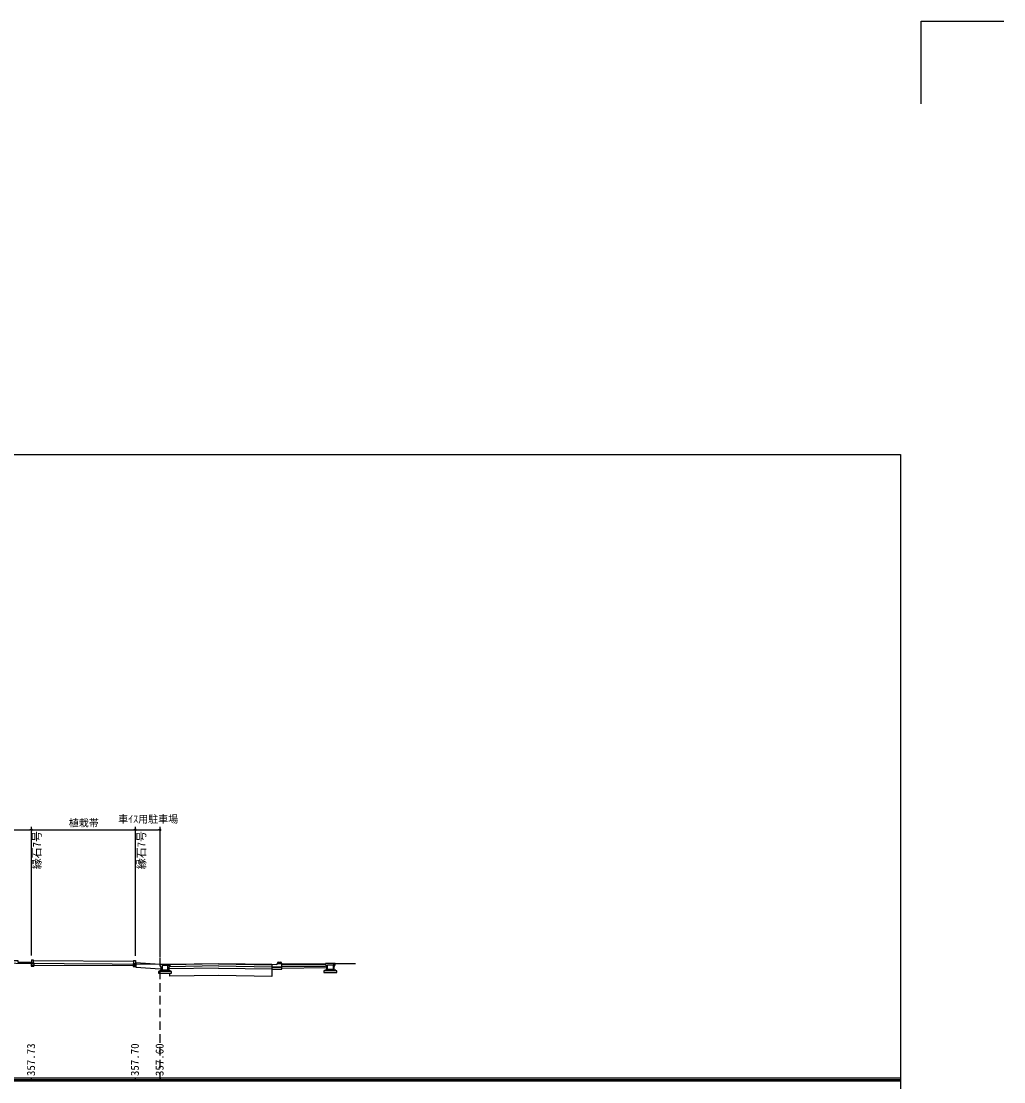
# Model space of a CAD drawing. Units: millimetres on the paper. Extents: x -84 to 7, y -133 to 191.
# Drawn here: x -25.54 to 6.86, y -23.66 to 11.3 of the extents above; entities that cross this region are included whole.
import ezdxf
from ezdxf.enums import TextEntityAlignment as Align

# ---------------------------------------------------------------- set-up
doc = ezdxf.new("R2010")
doc.units = ezdxf.units.MM
doc.header["$LTSCALE"] = 0.14
doc.linetypes.add('DASHED2', pattern=[3, 2, -1])
for name, color, linetype in [('0-1_D-BDG-3-DL-2', 7, 'Continuous'), ('0-2_D-TTL-FRAM_枠', 7, 'Continuous'), ('0-3_D-STR-2-文字', 7, 'Continuous'), ('0-5_D-BDG-2-DL-1', 7, 'Continuous'), ('0-7_D-STR-1-計線1', 7, 'Continuous'), ('0-8_D-STR-DIM-2高さ', 7, 'Continuous'), ('0-9_D-BDG-1-現況', 7, 'Continuous'), ('0-A_D-BMK-ROW-区域', 7, 'DASHED2')]:
    doc.layers.add(name, color=color, linetype=linetype)
doc.styles.add('ＭＳ ゴシック', font='')
doc.styles.get('ＭＳ ゴシック').set_extended_font_data('MS Gothic')

msp = doc.modelspace()

# ---------------------------------------------------------------- linework, layer by layer
at = {"layer": '0-1_D-BDG-3-DL-2'}
for p, q in [((-73.8141, -23.5307), (3.4526, -23.5307)), ((-73.8141, -23.6307), (3.4526, -23.6307))]:
    msp.add_line(p, q, dxfattribs=at)
at = {"layer": '0-2_D-TTL-FRAM_枠'}
msp.add_lwpolyline([(4.1304, 8.5776), (4.1304, 11.3049), (6.8577, 11.3049)], dxfattribs=at)
msp.add_lwpolyline([(-76.8141, -2.9807), (3.4526, -2.9807), (3.4526, -59.1807), (-76.8141, -59.1807)], close=True, dxfattribs=at)
at = {"layer": '0-3_D-STR-2-文字'}
for p, q in [((-28.2335, -15.3545), (-25.2511, -15.3545)), ((-25.2261, -15.3545), (-25.2511, -15.3545)), ((-25.2259, -15.3595), (-25.177, -15.3595)), ((-25.1766, -15.3495), (-25.2255, -15.3495)), ((-25.2244, -15.3446), (-25.1786, -15.3446)), ((-25.1782, -15.3645), (-25.224, -15.3645)), ((-25.2214, -15.3695), (-25.1815, -15.3695)), ((-25.1811, -15.3395), (-25.2211, -15.3395)), ((-25.2165, -15.3346), (-25.1865, -15.3346)), ((-25.1861, -15.3745), (-25.2161, -15.3745)), ((-25.2015, -19.4907), (-25.2015, -15.2545)), ((-25.2011, -19.4907), (-25.2011, -15.2545)), ((-25.1765, -15.3545), (-25.1515, -15.3545)), ((-25.1515, -15.3545), (-21.8268, -15.3545)), ((-21.8018, -15.3545), (-21.8268, -15.3545)), ((-21.7523, -15.3495), (-21.8012, -15.3495)), ((-21.8012, -15.3595), (-21.7523, -15.3595)), ((-21.7997, -15.3446), (-21.7539, -15.3446)), ((-21.7539, -15.3645), (-21.7997, -15.3645)), ((-21.7568, -15.3395), (-21.7967, -15.3395)), ((-21.7967, -15.3695), (-21.7568, -15.3695)), ((-21.7918, -15.3346), (-21.7618, -15.3346)), ((-21.7618, -15.3745), (-21.7918, -15.3745)), ((-21.7768, -19.5057), (-21.7768, -15.2545)), ((-21.7768, -19.5057), (-21.7768, -15.2545)), ((-21.7518, -15.3545), (-21.7268, -15.3545)), ((-21.7268, -15.3545), (-21.0109, -15.3545)), ((-20.9859, -15.3545), (-21.0109, -15.3545)), ((-20.9364, -15.3495), (-20.9853, -15.3495)), ((-20.938, -15.3645), (-20.9838, -15.3645)), ((-20.9409, -15.3395), (-20.9809, -15.3395)), ((-20.9459, -15.3745), (-20.9759, -15.3745)), ((-20.9609, -19.5457), (-20.9609, -15.2545))]:
    msp.add_line(p, q, dxfattribs=at)
for points in [[(-25.1765, -15.3545), (-25.1767, -15.3514), (-25.1773, -15.3483), (-25.1782, -15.3453), (-25.1796, -15.3425), (-25.1812, -15.3399), (-25.1832, -15.3374), (-25.1855, -15.3353), (-25.1881, -15.3334), (-25.1908, -15.3319), (-25.1937, -15.3308), (-25.1968, -15.33), (-25.1999, -15.3296), (-25.203, -15.3296), (-25.2062, -15.33), (-25.2092, -15.3308), (-25.2121, -15.3319), (-25.2149, -15.3334), (-25.2174, -15.3353), (-25.2197, -15.3374), (-25.2217, -15.3399), (-25.2234, -15.3425), (-25.2247, -15.3453), (-25.2257, -15.3483), (-25.2263, -15.3514), (-25.2265, -15.3545), (-25.2015, -15.3545)], [(-25.2265, -15.3545), (-25.2263, -15.3577), (-25.2257, -15.3608), (-25.2247, -15.3638), (-25.2234, -15.3666), (-25.2217, -15.3692), (-25.2197, -15.3717), (-25.2174, -15.3738), (-25.2149, -15.3757), (-25.2121, -15.3772), (-25.2092, -15.3783), (-25.2062, -15.3791), (-25.203, -15.3795), (-25.1999, -15.3795), (-25.1968, -15.3791), (-25.1937, -15.3783), (-25.1908, -15.3772), (-25.1881, -15.3757), (-25.1855, -15.3738), (-25.1832, -15.3717), (-25.1812, -15.3692), (-25.1796, -15.3666), (-25.1782, -15.3638), (-25.1773, -15.3608), (-25.1767, -15.3577), (-25.1765, -15.3545), (-25.2015, -15.3545)], [(-25.1761, -15.3545), (-25.1763, -15.3514), (-25.1769, -15.3483), (-25.1778, -15.3453), (-25.1792, -15.3425), (-25.1809, -15.3399), (-25.1829, -15.3374), (-25.1852, -15.3353), (-25.1877, -15.3334), (-25.1904, -15.3319), (-25.1934, -15.3308), (-25.1964, -15.33), (-25.1995, -15.3296), (-25.2027, -15.3296), (-25.2058, -15.33), (-25.2088, -15.3308), (-25.2117, -15.3319), (-25.2145, -15.3334), (-25.217, -15.3353), (-25.2193, -15.3374), (-25.2213, -15.3399), (-25.223, -15.3425), (-25.2243, -15.3453), (-25.2253, -15.3483), (-25.2259, -15.3514), (-25.2261, -15.3545), (-25.2011, -15.3545)], [(-25.2261, -15.3545), (-25.2259, -15.3577), (-25.2253, -15.3608), (-25.2243, -15.3638), (-25.223, -15.3666), (-25.2213, -15.3692), (-25.2193, -15.3717), (-25.217, -15.3738), (-25.2145, -15.3757), (-25.2117, -15.3772), (-25.2088, -15.3783), (-25.2058, -15.3791), (-25.2027, -15.3795), (-25.1995, -15.3795), (-25.1964, -15.3791), (-25.1934, -15.3783), (-25.1904, -15.3772), (-25.1877, -15.3757), (-25.1852, -15.3738), (-25.1829, -15.3717), (-25.1809, -15.3692), (-25.1792, -15.3666), (-25.1778, -15.3638), (-25.1769, -15.3608), (-25.1763, -15.3577), (-25.1761, -15.3545), (-25.2011, -15.3545)], [(-21.7518, -15.3545), (-21.752, -15.3514), (-21.7526, -15.3483), (-21.7535, -15.3453), (-21.7549, -15.3425), (-21.7565, -15.3399), (-21.7585, -15.3374), (-21.7608, -15.3353), (-21.7634, -15.3334), (-21.7661, -15.3319), (-21.769, -15.3308), (-21.7721, -15.33), (-21.7752, -15.3296), (-21.7783, -15.3296), (-21.7815, -15.33), (-21.7845, -15.3308), (-21.7874, -15.3319), (-21.7902, -15.3334), (-21.7927, -15.3353), (-21.795, -15.3374), (-21.797, -15.3399), (-21.7987, -15.3425), (-21.8, -15.3453), (-21.801, -15.3483), (-21.8016, -15.3514), (-21.8018, -15.3545), (-21.7768, -15.3545)], [(-21.7518, -15.3545), (-21.752, -15.3514), (-21.7526, -15.3483), (-21.7535, -15.3453), (-21.7549, -15.3425), (-21.7565, -15.3399), (-21.7585, -15.3374), (-21.7608, -15.3353), (-21.7634, -15.3334), (-21.7661, -15.3319), (-21.769, -15.3308), (-21.7721, -15.33), (-21.7752, -15.3296), (-21.7783, -15.3296), (-21.7815, -15.33), (-21.7845, -15.3308), (-21.7874, -15.3319), (-21.7902, -15.3334), (-21.7927, -15.3353), (-21.795, -15.3374), (-21.797, -15.3399), (-21.7987, -15.3425), (-21.8, -15.3453), (-21.801, -15.3483), (-21.8016, -15.3514), (-21.8018, -15.3545), (-21.7768, -15.3545)], [(-21.8018, -15.3545), (-21.8016, -15.3577), (-21.801, -15.3608), (-21.8, -15.3638), (-21.7987, -15.3666), (-21.797, -15.3692), (-21.795, -15.3717), (-21.7927, -15.3738), (-21.7902, -15.3757), (-21.7874, -15.3772), (-21.7845, -15.3783), (-21.7815, -15.3791), (-21.7783, -15.3795), (-21.7752, -15.3795), (-21.7721, -15.3791), (-21.769, -15.3783), (-21.7661, -15.3772), (-21.7634, -15.3757), (-21.7608, -15.3738), (-21.7585, -15.3717), (-21.7565, -15.3692), (-21.7549, -15.3666), (-21.7535, -15.3638), (-21.7526, -15.3608), (-21.752, -15.3577), (-21.7518, -15.3545), (-21.7768, -15.3545)], [(-21.8018, -15.3545), (-21.8016, -15.3577), (-21.801, -15.3608), (-21.8, -15.3638), (-21.7987, -15.3666), (-21.797, -15.3692), (-21.795, -15.3717), (-21.7927, -15.3738), (-21.7902, -15.3757), (-21.7874, -15.3772), (-21.7845, -15.3783), (-21.7815, -15.3791), (-21.7783, -15.3795), (-21.7752, -15.3795), (-21.7721, -15.3791), (-21.769, -15.3783), (-21.7661, -15.3772), (-21.7634, -15.3757), (-21.7608, -15.3738), (-21.7585, -15.3717), (-21.7565, -15.3692), (-21.7549, -15.3666), (-21.7535, -15.3638), (-21.7526, -15.3608), (-21.752, -15.3577), (-21.7518, -15.3545), (-21.7768, -15.3545)], [(-20.9359, -15.3545), (-20.9361, -15.3514), (-20.9367, -15.3483), (-20.9376, -15.3453), (-20.939, -15.3425), (-20.9407, -15.3399), (-20.9427, -15.3374), (-20.9449, -15.3353), (-20.9475, -15.3334), (-20.9502, -15.3319), (-20.9532, -15.3308), (-20.9562, -15.33), (-20.9593, -15.3296), (-20.9625, -15.3296), (-20.9656, -15.33), (-20.9686, -15.3308), (-20.9715, -15.3319), (-20.9743, -15.3334), (-20.9768, -15.3353), (-20.9791, -15.3374), (-20.9811, -15.3399), (-20.9828, -15.3425), (-20.9841, -15.3453), (-20.9851, -15.3483), (-20.9857, -15.3514), (-20.9859, -15.3545), (-20.9609, -15.3545)], [(-20.9859, -15.3545), (-20.9857, -15.3577), (-20.9851, -15.3608), (-20.9841, -15.3638), (-20.9828, -15.3666), (-20.9811, -15.3692), (-20.9791, -15.3717), (-20.9768, -15.3738), (-20.9743, -15.3757), (-20.9715, -15.3772), (-20.9686, -15.3783), (-20.9656, -15.3791), (-20.9625, -15.3795), (-20.9593, -15.3795), (-20.9562, -15.3791), (-20.9532, -15.3783), (-20.9502, -15.3772), (-20.9475, -15.3757), (-20.9449, -15.3738), (-20.9427, -15.3717), (-20.9407, -15.3692), (-20.939, -15.3666), (-20.9376, -15.3638), (-20.9367, -15.3608), (-20.9361, -15.3577), (-20.9359, -15.3545), (-20.9609, -15.3545)]]:
    msp.add_lwpolyline(points, close=True, dxfattribs=at)
at = {"layer": '0-5_D-BDG-2-DL-1'}
msp.add_line((-76.8141, -23.5807), (3.4526, -23.5807), dxfattribs=at)
at = {"layer": '0-7_D-STR-1-計線1'}
for p, q in [((-25.2161, -19.7407), (-25.1261, -19.7407)), ((-25.2161, -19.7407), (-25.2161, -19.8482)), ((-25.2161, -19.7482), (-25.1261, -19.7482)), ((-25.2161, -19.7982), (-25.1261, -19.7982)), ((-25.2161, -19.8482), (-25.1261, -19.8482)), ((-25.2011, -19.6407), (-25.1411, -19.6407)), ((-25.2011, -19.6407), (-25.2011, -19.7407)), ((-25.1411, -19.6407), (-25.1411, -19.7407)), ((-25.1411, -19.6657), (-21.8368, -19.6807)), ((-25.1261, -19.7407), (-25.1261, -19.8482)), ((-25.1261, -19.8158), (-21.8518, -19.8307)), ((-21.8518, -19.7557), (-21.7618, -19.7557)), ((-21.8518, -19.7557), (-21.8518, -19.8632)), ((-21.8518, -19.7632), (-21.7618, -19.7632)), ((-21.8518, -19.8132), (-21.7618, -19.8132)), ((-21.8518, -19.8632), (-21.7618, -19.8632)), ((-21.8368, -19.6557), (-21.7768, -19.6557)), ((-21.8368, -19.6557), (-21.8368, -19.7557)), ((-21.7768, -19.6557), (-21.7768, -19.7557)), ((-21.7768, -19.7307), (-20.9609, -19.7808)), ((-21.7618, -19.7557), (-21.7618, -19.8632)), ((-21.7618, -19.8632), (-21.7618, -19.8819)), ((-21.7618, -19.8819), (-20.9609, -19.9311)), ((-25.2011, -23.6307), (-25.2011, -23.5307)), ((-21.7768, -23.6307), (-21.7768, -23.5307)), ((-20.9609, -23.5307), (-20.9609, -23.6307))]:
    msp.add_line(p, q, dxfattribs=at)
msp.add_lwpolyline([(-31.5511, -19.6957), (-29.3438, -19.7148), (-29.2949, -19.715), (-28.2835, -19.6657), (-27.8283, -19.6657), (-25.6562, -19.6657), (-25.6562, -19.7157), (-25.2011, -19.7157)], dxfattribs=at)
at = {"layer": '0-9_D-BDG-1-現況'}
for p, q in [((-20.9609, -19.7808), (-20.64, -19.7808)), ((-20.9609, -19.8283), (-20.9609, -19.7808)), ((-20.8967, -19.8883), (-20.8967, -20.0033)), ((-20.7203, -19.8283), (-20.8807, -19.8283)), ((-20.7074, -19.8383), (-20.7203, -19.8283)), ((-20.7042, -19.8283), (-20.7084, -19.8376)), ((-20.7042, -19.8883), (-20.7074, -19.8383)), ((-20.7042, -20.0033), (-20.7042, -19.8883)), ((-20.64, -19.8283), (-20.6721, -19.8783)), ((-20.6721, -19.8783), (-20.6721, -20.0033)), ((-19.0359, -19.9108), (-20.6721, -19.9363)), ((-19.0359, -19.8408), (-20.6644, -19.8662)), ((-20.64, -19.7808), (-19.0359, -19.7558)), ((-19.0359, -19.7758), (-20.64, -19.8008)), ((-20.64, -19.7808), (-20.64, -19.8283)), ((-19.0359, -19.7558), (-17.2713, -19.7833)), ((-19.0359, -19.7758), (-17.2713, -19.8033)), ((-19.0359, -19.8408), (-17.2713, -19.8683)), ((-19.0359, -19.9108), (-17.2713, -19.9383)), ((-17.2713, -19.7833), (-17.1109, -19.7933)), ((-16.9505, -19.8833), (-17.2713, -19.8833)), ((-16.9505, -19.8933), (-17.2713, -19.8933)), ((-17.1109, -19.7933), (-17.0817, -19.7252)), ((-16.9505, -19.7683), (-17.081, -19.7744)), ((-17.0695, -19.7183), (-16.9793, -19.7183)), ((-16.967, -19.7255), (-16.9505, -19.7683)), ((-16.9523, -19.9083), (-15.4762, -19.8968)), ((-16.9505, -19.7683), (-15.5065, -19.7571)), ((-16.9505, -19.9433), (-16.9505, -19.7683)), ((-16.9505, -19.7834), (-15.5065, -19.7721)), ((-16.9505, -19.8084), (-15.5065, -19.7971)), ((-16.9505, -19.8584), (-15.5065, -19.8471)), ((-15.1857, -19.7571), (-15.5065, -19.7571)), ((-15.5065, -19.7571), (-15.5065, -19.8046)), ((-15.5065, -19.8046), (-15.4744, -19.8546)), ((-15.4744, -19.8546), (-15.4744, -19.9796)), ((-15.4423, -19.8646), (-15.4391, -19.8146)), ((-15.4423, -19.9796), (-15.4423, -19.8646)), ((-15.4391, -19.8146), (-15.4263, -19.8046)), ((-15.4263, -19.8046), (-15.2659, -19.8046)), ((-15.2498, -19.8046), (-15.254, -19.8138)), ((-15.2498, -19.8646), (-15.2498, -19.9796)), ((-15.2177, -19.9796), (-15.2177, -19.8546)), ((-15.1857, -19.7571), (-14.5184, -19.7571)), ((-20.5855, -20.0283), (-21.0154, -20.0283)), ((-21.0154, -20.0283), (-21.0154, -20.0783)), ((-21.0154, -20.0783), (-20.5855, -20.0783)), ((-20.6176, -20.0033), (-20.9833, -20.0033)), ((-20.9833, -20.0033), (-20.9833, -20.0283)), ((-20.7042, -19.9783), (-20.8967, -19.9783)), ((-20.64, -20.1809), (-20.64, -20.0783)), ((-20.6176, -20.0283), (-20.6176, -20.0033)), ((-20.5855, -20.0783), (-20.5855, -20.0283)), ((-17.2713, -19.9408), (-17.2713, -20.1834)), ((-15.1311, -20.0046), (-15.561, -20.0046)), ((-15.561, -20.0046), (-15.561, -20.0546)), ((-15.561, -20.0546), (-15.1311, -20.0546)), ((-15.1632, -19.9796), (-15.529, -19.9796)), ((-15.529, -19.9796), (-15.529, -20.0046)), ((-15.2498, -19.9546), (-15.4423, -19.9546)), ((-15.1632, -20.0046), (-15.1632, -19.9796)), ((-15.1311, -20.0546), (-15.1311, -20.0046))]:
    msp.add_line(p, q, dxfattribs=at)
for points in [[(-66.6942, -19.3008), (-64.4672, -19.3308), (-60.4411, -19.3808), (-56.4151, -19.4308), (-52.389, -19.4808), (-48.2686, -19.5308), (-43.9153, -19.5808), (-39.4004, -19.6308), (-34.6726, -19.6808), (-28.8916, -19.7308), (-20.9609, -19.7808)], [(-20.9288, -20.0033), (-20.9288, -19.8783), (-20.9609, -19.8283)], [(-20.8807, -19.8283), (-20.8935, -19.8383), (-20.8967, -19.8883)], [(-20.6689, -19.7808), (-20.6753, -19.8283), (-20.7042, -19.8283)], [(-17.2713, -19.7833), (-17.2713, -19.9433), (-16.9505, -19.9433)], [(-17.081, -19.7744), (-17.0821, -19.7746), (-17.0832, -19.7748), (-17.0843, -19.775), (-17.0854, -19.7752), (-17.0864, -19.7754), (-17.0875, -19.7757), (-17.0885, -19.776), (-17.0896, -19.7763), (-17.0906, -19.7767), (-17.0916, -19.777), (-17.0926, -19.7774), (-17.0936, -19.7778), (-17.0946, -19.7783), (-17.0955, -19.7787), (-17.0965, -19.7792), (-17.0974, -19.7797), (-17.0983, -19.7802), (-17.0992, -19.7808), (-17.1, -19.7813), (-17.1009, -19.7819), (-17.1017, -19.7825), (-17.1025, -19.7831), (-17.1033, -19.7838), (-17.104, -19.7844), (-17.1047, -19.7851), (-17.1054, -19.7858), (-17.1061, -19.7865), (-17.1067, -19.7872), (-17.1074, -19.7879), (-17.1079, -19.7886), (-17.1085, -19.7894), (-17.109, -19.7902), (-17.1095, -19.7909), (-17.11, -19.7917), (-17.1105, -19.7925), (-17.1109, -19.7933)], [(-17.0695, -19.7183), (-17.07, -19.7183), (-17.0704, -19.7184), (-17.0709, -19.7184), (-17.0713, -19.7184), (-17.0718, -19.7185), (-17.0722, -19.7186), (-17.0726, -19.7186), (-17.0731, -19.7187), (-17.0735, -19.7188), (-17.0739, -19.7189), (-17.0743, -19.7191), (-17.0747, -19.7192), (-17.0751, -19.7193), (-17.0755, -19.7195), (-17.0759, -19.7197), (-17.0763, -19.7198), (-17.0767, -19.72), (-17.0771, -19.7202), (-17.0774, -19.7204), (-17.0778, -19.7207), (-17.0781, -19.7209), (-17.0784, -19.7211), (-17.0787, -19.7214), (-17.079, -19.7216), (-17.0793, -19.7219), (-17.0796, -19.7221), (-17.0799, -19.7224), (-17.0801, -19.7227), (-17.0804, -19.723), (-17.0806, -19.7233), (-17.0808, -19.7236), (-17.081, -19.7239), (-17.0812, -19.7242), (-17.0814, -19.7245), (-17.0816, -19.7249), (-17.0817, -19.7252)], [(-16.967, -19.7255), (-16.9671, -19.7251), (-16.9673, -19.7248), (-16.9674, -19.7245), (-16.9676, -19.7241), (-16.9678, -19.7238), (-16.968, -19.7235), (-16.9683, -19.7232), (-16.9685, -19.7229), (-16.9688, -19.7226), (-16.969, -19.7223), (-16.9693, -19.722), (-16.9696, -19.7218), (-16.9699, -19.7215), (-16.9702, -19.7212), (-16.9705, -19.721), (-16.9709, -19.7208), (-16.9712, -19.7205), (-16.9716, -19.7203), (-16.972, -19.7201), (-16.9724, -19.7199), (-16.9727, -19.7197), (-16.9731, -19.7196), (-16.9735, -19.7194), (-16.974, -19.7192), (-16.9744, -19.7191), (-16.9748, -19.719), (-16.9752, -19.7189), (-16.9757, -19.7187), (-16.9761, -19.7187), (-16.9765, -19.7186), (-16.977, -19.7185), (-16.9774, -19.7184), (-16.9779, -19.7184), (-16.9784, -19.7184), (-16.9788, -19.7183), (-16.9793, -19.7183)], [(-15.2659, -19.8046), (-15.253, -19.8146), (-15.2498, -19.8646)], [(-15.2145, -19.7571), (-15.221, -19.8046), (-15.2498, -19.8046)], [(-15.2177, -19.8546), (-15.1857, -19.8046), (-15.1857, -19.7571)], [(-17.2776, -20.1833), (-19.0359, -20.1559), (-20.64, -20.1809)]]:
    msp.add_lwpolyline(points, dxfattribs=at)
at = {"layer": '0-A_D-BMK-ROW-区域'}
msp.add_line((-20.9609, -23.6307), (-20.9609, -17.5807), dxfattribs=at)

# ---------------------------------------------------------------- texts
at = {"layer": '0-3_D-STR-2-文字', "style": 'ＭＳ ゴシック'}
for s, p in [('植栽帯', (-23.9715, -15.3177)), ('車ｲｽ用駐車場', (-22.3431, -15.1927))]:
    msp.add_text(s, height=0.2419, dxfattribs=at).set_placement(p, align=Align.BOTTOM_LEFT)
for p in [(-24.8121, -16.652), (-21.3665, -16.652)]:
    msp.add_text('縁石7号', height=0.2639, rotation=90, dxfattribs=at).set_placement(p, align=Align.BOTTOM_LEFT)
at = {"layer": '0-8_D-STR-DIM-2高さ', "style": 'ＭＳ ゴシック'}
for s, p in [('357.73', (-25.0072, -23.4699)), ('357.70', (-21.5829, -23.4699)), ('357.60', (-20.7672, -23.4699))]:
    msp.add_text(s, height=0.2639, rotation=90, dxfattribs=at).set_placement(p, align=Align.BOTTOM_LEFT)

doc.saveas('drawing.dxf')
